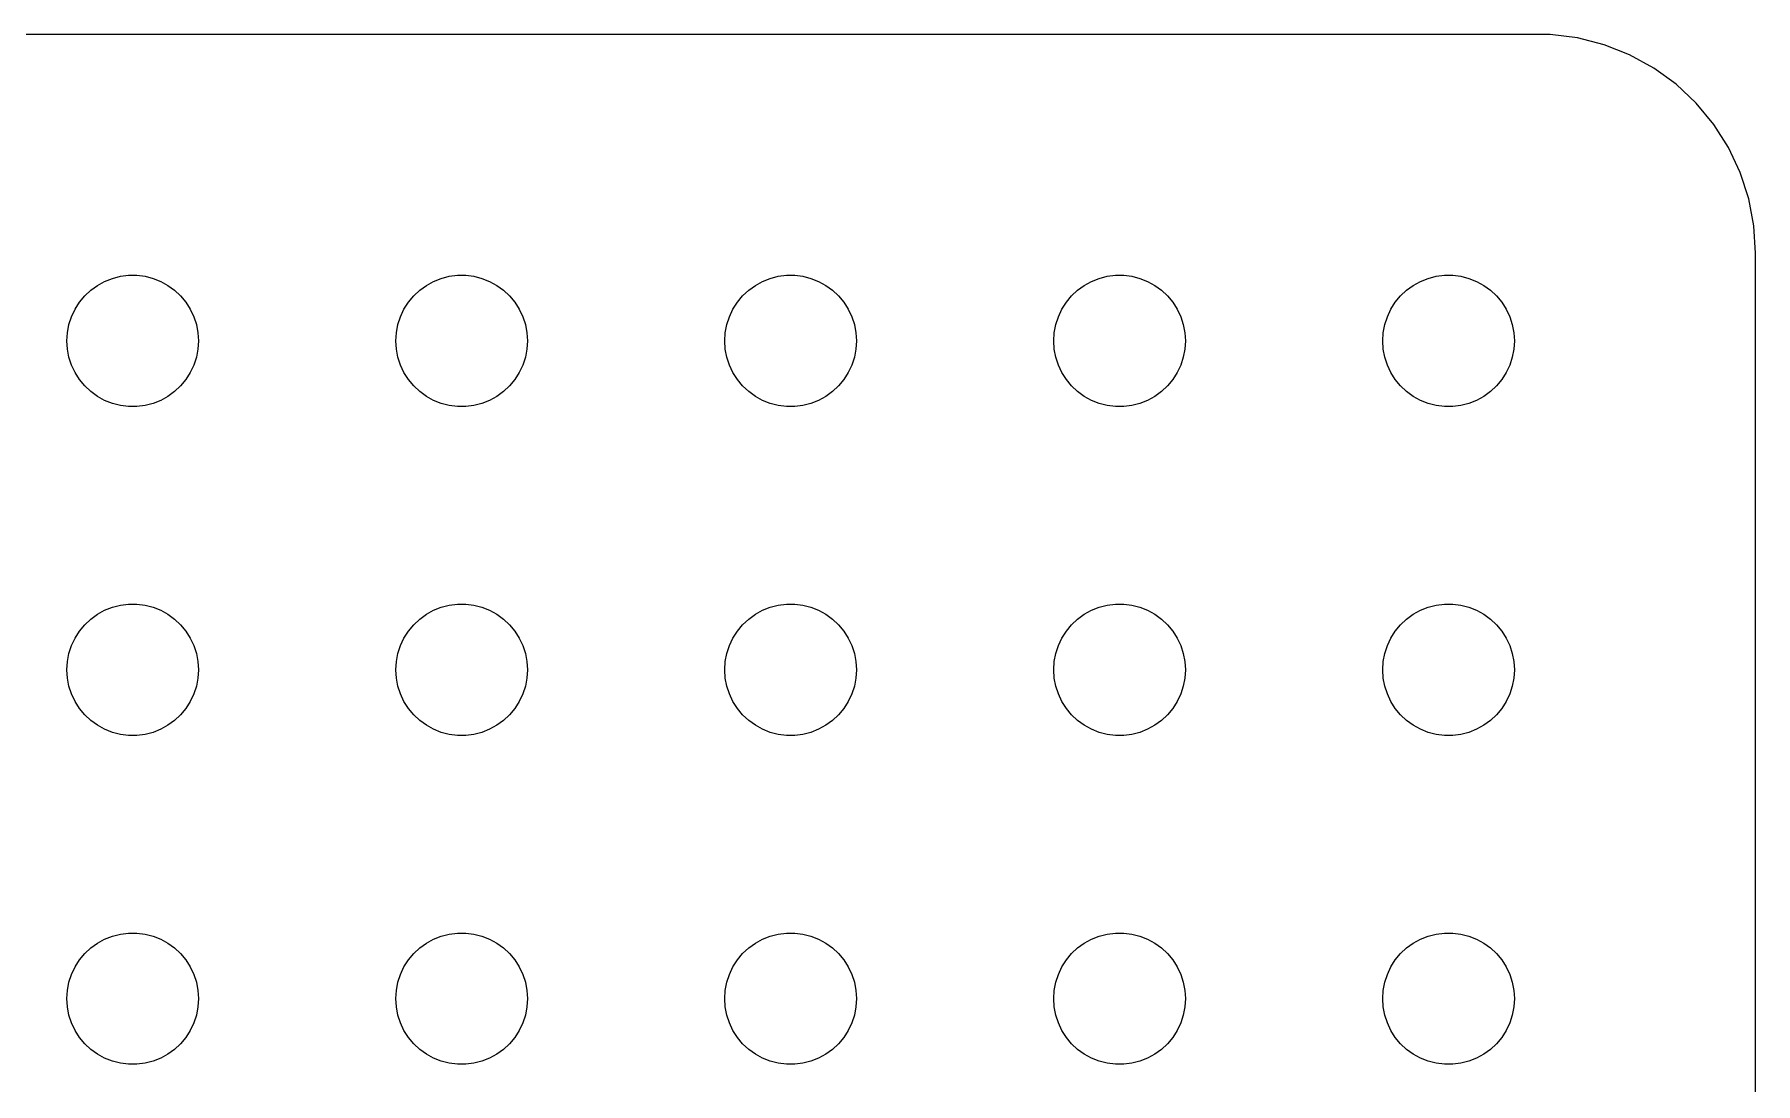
# Model space of a CAD drawing. Header units: metres. Extents: x -37 to 37, y 248 to 508.
# Drawn here: x -2.24 to 37, y 484.06 to 507.99 of the extents above; entities that cross this region are included whole.
import ezdxf

# ---------------------------------------------------------------- set-up
doc = ezdxf.new("R2010")
doc.units = ezdxf.units.M

msp = doc.modelspace()

# ---------------------------------------------------------------- linework, layer by layer
for p, q in [((32.3139, 507.99), (-32.3139, 507.99)), ((32.9369, 507.911), (32.3139, 507.99)), ((33.5451, 507.755), (32.9369, 507.911)), ((34.1289, 507.524), (33.5451, 507.755)), ((34.6791, 507.222), (34.1289, 507.524)), ((35.1871, 506.853), (34.6791, 507.222)), ((35.6448, 506.423), (35.1871, 506.853)), ((36.0451, 505.939), (35.6448, 506.423)), ((36.3815, 505.409), (36.0451, 505.939)), ((36.6489, 504.841), (36.3815, 505.409)), ((36.8429, 504.243), (36.6489, 504.841)), ((36.9606, 503.627), (36.8429, 504.243)), ((37, 503), (36.9606, 503.627)), ((37, 469), (37, 503)), ((-0.803726, 502.266), (-0.638657, 502.357)), ((-0.638657, 502.357), (-0.463516, 502.427)), ((-0.463516, 502.427), (-0.281067, 502.473)), ((-0.281067, 502.473), (-0.094177, 502.497)), ((-0.094177, 502.497), (0.094177, 502.497)), ((0.094177, 502.497), (0.281067, 502.473)), ((0.281067, 502.473), (0.463516, 502.427)), ((0.463516, 502.427), (0.638657, 502.357)), ((0.638657, 502.357), (0.803726, 502.266)), ((6.69626, 502.266), (6.86133, 502.357)), ((6.86133, 502.357), (7.03647, 502.427)), ((7.03647, 502.427), (7.21892, 502.473)), ((7.21892, 502.473), (7.40581, 502.497)), ((7.40581, 502.497), (7.59418, 502.497)), ((7.59418, 502.497), (7.78107, 502.473)), ((7.78107, 502.473), (7.96352, 502.427)), ((7.96352, 502.427), (8.13866, 502.357)), ((8.13866, 502.357), (8.30373, 502.266)), ((14.1963, 502.266), (14.3613, 502.357)), ((14.3613, 502.357), (14.5365, 502.427)), ((14.5365, 502.427), (14.7189, 502.473)), ((14.7189, 502.473), (14.9058, 502.497)), ((14.9058, 502.497), (15.0942, 502.497)), ((15.0942, 502.497), (15.2811, 502.473)), ((15.2811, 502.473), (15.4635, 502.427)), ((15.4635, 502.427), (15.6387, 502.357)), ((15.6387, 502.357), (15.8037, 502.266)), ((21.6963, 502.266), (21.8613, 502.357)), ((21.8613, 502.357), (22.0365, 502.427)), ((22.0365, 502.427), (22.2189, 502.473)), ((22.2189, 502.473), (22.4058, 502.497)), ((22.4058, 502.497), (22.5942, 502.497)), ((22.5942, 502.497), (22.7811, 502.473)), ((22.7811, 502.473), (22.9635, 502.427)), ((22.9635, 502.427), (23.1387, 502.357)), ((23.1387, 502.357), (23.3037, 502.266)), ((29.1963, 502.266), (29.3613, 502.357)), ((29.3613, 502.357), (29.5365, 502.427)), ((29.5365, 502.427), (29.7189, 502.473)), ((29.7189, 502.473), (29.9058, 502.497)), ((29.9058, 502.497), (30.0942, 502.497)), ((30.0942, 502.497), (30.2811, 502.473)), ((30.2811, 502.473), (30.4635, 502.427)), ((30.4635, 502.427), (30.6387, 502.357)), ((30.6387, 502.357), (30.8037, 502.266)), ((-1.31445, 501.723), (-1.21352, 501.882)), ((-1.21352, 501.882), (-1.09344, 502.027)), ((-1.09344, 502.027), (-0.956131, 502.156)), ((-0.956131, 502.156), (-0.803726, 502.266)), ((0.803726, 502.266), (0.956131, 502.156)), ((0.956131, 502.156), (1.09344, 502.027)), ((1.09344, 502.027), (1.21352, 501.882)), ((1.21352, 501.882), (1.31445, 501.723)), ((6.18553, 501.723), (6.28647, 501.882)), ((6.28647, 501.882), (6.40654, 502.027)), ((6.40654, 502.027), (6.54385, 502.156)), ((6.54385, 502.156), (6.69626, 502.266)), ((8.30373, 502.266), (8.45613, 502.156)), ((8.45613, 502.156), (8.59344, 502.027)), ((8.59344, 502.027), (8.71352, 501.882)), ((8.71352, 501.882), (8.81445, 501.723)), ((13.6855, 501.723), (13.7865, 501.882)), ((13.7865, 501.882), (13.9065, 502.027)), ((13.9065, 502.027), (14.0439, 502.156)), ((14.0439, 502.156), (14.1963, 502.266)), ((15.8037, 502.266), (15.9561, 502.156)), ((15.9561, 502.156), (16.0934, 502.027)), ((16.0934, 502.027), (16.2135, 501.882)), ((16.2135, 501.882), (16.3145, 501.723)), ((21.1855, 501.723), (21.2865, 501.882)), ((21.2865, 501.882), (21.4065, 502.027)), ((21.4065, 502.027), (21.5439, 502.156)), ((21.5439, 502.156), (21.6963, 502.266)), ((23.3037, 502.266), (23.4561, 502.156)), ((23.4561, 502.156), (23.5934, 502.027)), ((23.5934, 502.027), (23.7135, 501.882)), ((23.7135, 501.882), (23.8145, 501.723)), ((28.6855, 501.723), (28.7865, 501.882)), ((28.7865, 501.882), (28.9065, 502.027)), ((28.9065, 502.027), (29.0439, 502.156)), ((29.0439, 502.156), (29.1963, 502.266)), ((30.8037, 502.266), (30.9561, 502.156)), ((30.9561, 502.156), (31.0934, 502.027)), ((31.0934, 502.027), (31.2135, 501.882)), ((31.2135, 501.882), (31.3145, 501.723)), ((-1.45287, 501.373), (-1.39465, 501.552)), ((-1.39465, 501.552), (-1.31445, 501.723)), ((1.31445, 501.723), (1.39465, 501.552)), ((1.39465, 501.552), (1.45287, 501.373)), ((6.04712, 501.373), (6.10533, 501.552)), ((6.10533, 501.552), (6.18553, 501.723)), ((8.81445, 501.723), (8.89465, 501.552)), ((8.89465, 501.552), (8.95287, 501.373)), ((13.5471, 501.373), (13.6053, 501.552)), ((13.6053, 501.552), (13.6855, 501.723)), ((16.3145, 501.723), (16.3947, 501.552)), ((16.3947, 501.552), (16.4529, 501.373)), ((21.0471, 501.373), (21.1053, 501.552)), ((21.1053, 501.552), (21.1855, 501.723)), ((23.8145, 501.723), (23.8947, 501.552)), ((23.8947, 501.552), (23.9529, 501.373)), ((28.5471, 501.373), (28.6053, 501.552)), ((28.6053, 501.552), (28.6855, 501.723)), ((31.3145, 501.723), (31.3947, 501.552)), ((31.3947, 501.552), (31.4529, 501.373)), ((-1.5, 501), (-1.48816, 501.188)), ((-1.48816, 501.188), (-1.45287, 501.373)), ((1.45287, 501.373), (1.48816, 501.188)), ((1.48816, 501.188), (1.5, 501)), ((6, 501), (6.01183, 501.188)), ((6.01183, 501.188), (6.04712, 501.373)), ((8.95287, 501.373), (8.98816, 501.188)), ((8.98816, 501.188), (9, 501)), ((13.5, 501), (13.5118, 501.188)), ((13.5118, 501.188), (13.5471, 501.373)), ((16.4529, 501.373), (16.4882, 501.188)), ((16.4882, 501.188), (16.5, 501)), ((21, 501), (21.0118, 501.188)), ((21.0118, 501.188), (21.0471, 501.373)), ((23.9529, 501.373), (23.9882, 501.188)), ((23.9882, 501.188), (24, 501)), ((28.5, 501), (28.5118, 501.188)), ((28.5118, 501.188), (28.5471, 501.373)), ((31.4529, 501.373), (31.4882, 501.188)), ((31.4882, 501.188), (31.5, 501)), ((-1.48816, 500.812), (-1.5, 501)), ((-1.45287, 500.627), (-1.48816, 500.812)), ((1.48816, 500.812), (1.45287, 500.627)), ((1.5, 501), (1.48816, 500.812)), ((6.01183, 500.812), (6, 501)), ((6.04712, 500.627), (6.01183, 500.812)), ((8.98816, 500.812), (8.95287, 500.627)), ((9, 501), (8.98816, 500.812)), ((13.5118, 500.812), (13.5, 501)), ((13.5471, 500.627), (13.5118, 500.812)), ((16.4882, 500.812), (16.4529, 500.627)), ((16.5, 501), (16.4882, 500.812)), ((21.0118, 500.812), (21, 501)), ((21.0471, 500.627), (21.0118, 500.812)), ((23.9882, 500.812), (23.9529, 500.627)), ((24, 501), (23.9882, 500.812)), ((28.5118, 500.812), (28.5, 501)), ((28.5471, 500.627), (28.5118, 500.812)), ((31.4882, 500.812), (31.4529, 500.627)), ((31.5, 501), (31.4882, 500.812)), ((-1.39465, 500.448), (-1.45287, 500.627)), ((-1.31445, 500.277), (-1.39465, 500.448)), ((1.39465, 500.448), (1.31445, 500.277)), ((1.45287, 500.627), (1.39465, 500.448)), ((6.10533, 500.448), (6.04712, 500.627)), ((6.18553, 500.277), (6.10533, 500.448)), ((8.89465, 500.448), (8.81445, 500.277)), ((8.95287, 500.627), (8.89465, 500.448)), ((13.6053, 500.448), (13.5471, 500.627)), ((13.6855, 500.277), (13.6053, 500.448)), ((16.3947, 500.448), (16.3145, 500.277)), ((16.4529, 500.627), (16.3947, 500.448)), ((21.1053, 500.448), (21.0471, 500.627)), ((21.1855, 500.277), (21.1053, 500.448)), ((23.8947, 500.448), (23.8145, 500.277)), ((23.9529, 500.627), (23.8947, 500.448)), ((28.6053, 500.448), (28.5471, 500.627)), ((28.6855, 500.277), (28.6053, 500.448)), ((31.3947, 500.448), (31.3145, 500.277)), ((31.4529, 500.627), (31.3947, 500.448)), ((-1.21352, 500.118), (-1.31445, 500.277)), ((-1.09344, 499.973), (-1.21352, 500.118)), ((-0.956131, 499.844), (-1.09344, 499.973)), ((1.09344, 499.973), (0.956131, 499.844)), ((1.21352, 500.118), (1.09344, 499.973)), ((1.31445, 500.277), (1.21352, 500.118)), ((6.28647, 500.118), (6.18553, 500.277)), ((6.40654, 499.973), (6.28647, 500.118)), ((6.54385, 499.844), (6.40654, 499.973)), ((8.59344, 499.973), (8.45613, 499.844)), ((8.71352, 500.118), (8.59344, 499.973)), ((8.81445, 500.277), (8.71352, 500.118)), ((13.7865, 500.118), (13.6855, 500.277)), ((13.9065, 499.973), (13.7865, 500.118)), ((14.0439, 499.844), (13.9065, 499.973)), ((16.0934, 499.973), (15.9561, 499.844)), ((16.2135, 500.118), (16.0934, 499.973)), ((16.3145, 500.277), (16.2135, 500.118)), ((21.2865, 500.118), (21.1855, 500.277)), ((21.4065, 499.973), (21.2865, 500.118)), ((21.5439, 499.844), (21.4065, 499.973)), ((23.5934, 499.973), (23.4561, 499.844)), ((23.7135, 500.118), (23.5934, 499.973)), ((23.8145, 500.277), (23.7135, 500.118)), ((28.7865, 500.118), (28.6855, 500.277)), ((28.9065, 499.973), (28.7865, 500.118)), ((29.0439, 499.844), (28.9065, 499.973)), ((31.0934, 499.973), (30.9561, 499.844)), ((31.2135, 500.118), (31.0934, 499.973)), ((31.3145, 500.277), (31.2135, 500.118)), ((-0.803726, 499.734), (-0.956131, 499.844)), ((-0.638657, 499.643), (-0.803726, 499.734)), ((-0.463516, 499.573), (-0.638657, 499.643)), ((-0.281067, 499.527), (-0.463516, 499.573)), ((-0.094177, 499.503), (-0.281067, 499.527)), ((0.281067, 499.527), (0.094177, 499.503)), ((0.463516, 499.573), (0.281067, 499.527)), ((0.638657, 499.643), (0.463516, 499.573)), ((0.803726, 499.734), (0.638657, 499.643)), ((0.956131, 499.844), (0.803726, 499.734)), ((6.69626, 499.734), (6.54385, 499.844)), ((6.86133, 499.643), (6.69626, 499.734)), ((7.03647, 499.573), (6.86133, 499.643)), ((7.21892, 499.527), (7.03647, 499.573)), ((7.40581, 499.503), (7.21892, 499.527)), ((7.78107, 499.527), (7.59418, 499.503)), ((7.96352, 499.573), (7.78107, 499.527)), ((8.13866, 499.643), (7.96352, 499.573)), ((8.30373, 499.734), (8.13866, 499.643)), ((8.45613, 499.844), (8.30373, 499.734)), ((14.1963, 499.734), (14.0439, 499.844)), ((14.3613, 499.643), (14.1963, 499.734)), ((14.5365, 499.573), (14.3613, 499.643)), ((14.7189, 499.527), (14.5365, 499.573)), ((14.9058, 499.503), (14.7189, 499.527)), ((15.2811, 499.527), (15.0942, 499.503)), ((15.4635, 499.573), (15.2811, 499.527)), ((15.6387, 499.643), (15.4635, 499.573)), ((15.8037, 499.734), (15.6387, 499.643)), ((15.9561, 499.844), (15.8037, 499.734)), ((21.6963, 499.734), (21.5439, 499.844)), ((21.8613, 499.643), (21.6963, 499.734)), ((22.0365, 499.573), (21.8613, 499.643)), ((22.2189, 499.527), (22.0365, 499.573)), ((22.4058, 499.503), (22.2189, 499.527)), ((22.7811, 499.527), (22.5942, 499.503)), ((22.9635, 499.573), (22.7811, 499.527)), ((23.1387, 499.643), (22.9635, 499.573)), ((23.3037, 499.734), (23.1387, 499.643)), ((23.4561, 499.844), (23.3037, 499.734)), ((29.1963, 499.734), (29.0439, 499.844)), ((29.3613, 499.643), (29.1963, 499.734)), ((29.5365, 499.573), (29.3613, 499.643)), ((29.7189, 499.527), (29.5365, 499.573)), ((29.9058, 499.503), (29.7189, 499.527)), ((30.2811, 499.527), (30.0942, 499.503)), ((30.4635, 499.573), (30.2811, 499.527)), ((30.6387, 499.643), (30.4635, 499.573)), ((30.8037, 499.734), (30.6387, 499.643)), ((30.9561, 499.844), (30.8037, 499.734)), ((0.094177, 499.503), (-0.094177, 499.503)), ((7.59418, 499.503), (7.40581, 499.503)), ((15.0942, 499.503), (14.9058, 499.503)), ((22.5942, 499.503), (22.4058, 499.503)), ((30.0942, 499.503), (29.9058, 499.503)), ((-0.803726, 494.766), (-0.638657, 494.857)), ((-0.638657, 494.857), (-0.463516, 494.927)), ((-0.463516, 494.927), (-0.281067, 494.973)), ((-0.281067, 494.973), (-0.094177, 494.997)), ((-0.094177, 494.997), (0.094177, 494.997)), ((0.094177, 494.997), (0.281067, 494.973)), ((0.281067, 494.973), (0.463516, 494.927)), ((0.463516, 494.927), (0.638657, 494.857)), ((0.638657, 494.857), (0.803726, 494.766)), ((6.69626, 494.766), (6.86133, 494.857)), ((6.86133, 494.857), (7.03647, 494.927)), ((7.03647, 494.927), (7.21892, 494.973)), ((7.21892, 494.973), (7.40581, 494.997)), ((7.40581, 494.997), (7.59418, 494.997)), ((7.59418, 494.997), (7.78107, 494.973)), ((7.78107, 494.973), (7.96352, 494.927)), ((7.96352, 494.927), (8.13866, 494.857)), ((8.13866, 494.857), (8.30373, 494.766)), ((14.1963, 494.766), (14.3613, 494.857)), ((14.3613, 494.857), (14.5365, 494.927)), ((14.5365, 494.927), (14.7189, 494.973)), ((14.7189, 494.973), (14.9058, 494.997)), ((14.9058, 494.997), (15.0942, 494.997)), ((15.0942, 494.997), (15.2811, 494.973)), ((15.2811, 494.973), (15.4635, 494.927)), ((15.4635, 494.927), (15.6387, 494.857)), ((15.6387, 494.857), (15.8037, 494.766)), ((21.6963, 494.766), (21.8613, 494.857)), ((21.8613, 494.857), (22.0365, 494.927)), ((22.0365, 494.927), (22.2189, 494.973)), ((22.2189, 494.973), (22.4058, 494.997)), ((22.4058, 494.997), (22.5942, 494.997)), ((22.5942, 494.997), (22.7811, 494.973)), ((22.7811, 494.973), (22.9635, 494.927)), ((22.9635, 494.927), (23.1387, 494.857)), ((23.1387, 494.857), (23.3037, 494.766)), ((29.1963, 494.766), (29.3613, 494.857)), ((29.3613, 494.857), (29.5365, 494.927)), ((29.5365, 494.927), (29.7189, 494.973)), ((29.7189, 494.973), (29.9058, 494.997)), ((29.9058, 494.997), (30.0942, 494.997)), ((30.0942, 494.997), (30.2811, 494.973)), ((30.2811, 494.973), (30.4635, 494.927)), ((30.4635, 494.927), (30.6387, 494.857)), ((30.6387, 494.857), (30.8037, 494.766)), ((-1.21352, 494.382), (-1.09344, 494.527)), ((-1.09344, 494.527), (-0.956131, 494.656)), ((-0.956131, 494.656), (-0.803726, 494.766)), ((0.803726, 494.766), (0.956131, 494.656)), ((0.956131, 494.656), (1.09344, 494.527)), ((1.09344, 494.527), (1.21352, 494.382)), ((6.28647, 494.382), (6.40654, 494.527)), ((6.40654, 494.527), (6.54385, 494.656)), ((6.54385, 494.656), (6.69626, 494.766)), ((8.30373, 494.766), (8.45613, 494.656)), ((8.45613, 494.656), (8.59344, 494.527)), ((8.59344, 494.527), (8.71352, 494.382)), ((13.7865, 494.382), (13.9065, 494.527)), ((13.9065, 494.527), (14.0439, 494.656)), ((14.0439, 494.656), (14.1963, 494.766)), ((15.8037, 494.766), (15.9561, 494.656)), ((15.9561, 494.656), (16.0934, 494.527)), ((16.0934, 494.527), (16.2135, 494.382)), ((21.2865, 494.382), (21.4065, 494.527)), ((21.4065, 494.527), (21.5439, 494.656)), ((21.5439, 494.656), (21.6963, 494.766)), ((23.3037, 494.766), (23.4561, 494.656)), ((23.4561, 494.656), (23.5934, 494.527)), ((23.5934, 494.527), (23.7135, 494.382)), ((28.7865, 494.382), (28.9065, 494.527)), ((28.9065, 494.527), (29.0439, 494.656)), ((29.0439, 494.656), (29.1963, 494.766)), ((30.8037, 494.766), (30.9561, 494.656)), ((30.9561, 494.656), (31.0934, 494.527)), ((31.0934, 494.527), (31.2135, 494.382)), ((-1.45287, 493.873), (-1.39465, 494.052)), ((-1.39465, 494.052), (-1.31445, 494.223)), ((-1.31445, 494.223), (-1.21352, 494.382)), ((1.21352, 494.382), (1.31445, 494.223)), ((1.31445, 494.223), (1.39465, 494.052)), ((1.39465, 494.052), (1.45287, 493.873)), ((6.04712, 493.873), (6.10533, 494.052)), ((6.10533, 494.052), (6.18553, 494.223)), ((6.18553, 494.223), (6.28647, 494.382)), ((8.71352, 494.382), (8.81445, 494.223)), ((8.81445, 494.223), (8.89465, 494.052)), ((8.89465, 494.052), (8.95287, 493.873)), ((13.5471, 493.873), (13.6053, 494.052)), ((13.6053, 494.052), (13.6855, 494.223)), ((13.6855, 494.223), (13.7865, 494.382)), ((16.2135, 494.382), (16.3145, 494.223)), ((16.3145, 494.223), (16.3947, 494.052)), ((16.3947, 494.052), (16.4529, 493.873)), ((21.0471, 493.873), (21.1053, 494.052)), ((21.1053, 494.052), (21.1855, 494.223)), ((21.1855, 494.223), (21.2865, 494.382)), ((23.7135, 494.382), (23.8145, 494.223)), ((23.8145, 494.223), (23.8947, 494.052)), ((23.8947, 494.052), (23.9529, 493.873)), ((28.5471, 493.873), (28.6053, 494.052)), ((28.6053, 494.052), (28.6855, 494.223)), ((28.6855, 494.223), (28.7865, 494.382)), ((31.2135, 494.382), (31.3145, 494.223)), ((31.3145, 494.223), (31.3947, 494.052)), ((31.3947, 494.052), (31.4529, 493.873)), ((-1.5, 493.5), (-1.48816, 493.688)), ((-1.48816, 493.688), (-1.45287, 493.873)), ((1.45287, 493.873), (1.48816, 493.688)), ((1.48816, 493.688), (1.5, 493.5)), ((6, 493.5), (6.01183, 493.688)), ((6.01183, 493.688), (6.04712, 493.873)), ((8.95287, 493.873), (8.98816, 493.688)), ((8.98816, 493.688), (9, 493.5)), ((13.5, 493.5), (13.5118, 493.688)), ((13.5118, 493.688), (13.5471, 493.873)), ((16.4529, 493.873), (16.4882, 493.688)), ((16.4882, 493.688), (16.5, 493.5)), ((21, 493.5), (21.0118, 493.688)), ((21.0118, 493.688), (21.0471, 493.873)), ((23.9529, 493.873), (23.9882, 493.688)), ((23.9882, 493.688), (24, 493.5)), ((28.5, 493.5), (28.5118, 493.688)), ((28.5118, 493.688), (28.5471, 493.873)), ((31.4529, 493.873), (31.4882, 493.688)), ((31.4882, 493.688), (31.5, 493.5)), ((-1.48816, 493.312), (-1.5, 493.5)), ((-1.45287, 493.127), (-1.48816, 493.312)), ((1.48816, 493.312), (1.45287, 493.127)), ((1.5, 493.5), (1.48816, 493.312)), ((6.01183, 493.312), (6, 493.5)), ((6.04712, 493.127), (6.01183, 493.312)), ((8.98816, 493.312), (8.95287, 493.127)), ((9, 493.5), (8.98816, 493.312)), ((13.5118, 493.312), (13.5, 493.5)), ((13.5471, 493.127), (13.5118, 493.312)), ((16.4882, 493.312), (16.4529, 493.127)), ((16.5, 493.5), (16.4882, 493.312)), ((21.0118, 493.312), (21, 493.5)), ((21.0471, 493.127), (21.0118, 493.312)), ((23.9882, 493.312), (23.9529, 493.127)), ((24, 493.5), (23.9882, 493.312)), ((28.5118, 493.312), (28.5, 493.5)), ((28.5471, 493.127), (28.5118, 493.312)), ((31.4882, 493.312), (31.4529, 493.127)), ((31.5, 493.5), (31.4882, 493.312)), ((-1.39465, 492.948), (-1.45287, 493.127)), ((-1.31445, 492.777), (-1.39465, 492.948)), ((1.39465, 492.948), (1.31445, 492.777)), ((1.45287, 493.127), (1.39465, 492.948)), ((6.10533, 492.948), (6.04712, 493.127)), ((6.18553, 492.777), (6.10533, 492.948)), ((8.89465, 492.948), (8.81445, 492.777)), ((8.95287, 493.127), (8.89465, 492.948)), ((13.6053, 492.948), (13.5471, 493.127)), ((13.6855, 492.777), (13.6053, 492.948)), ((16.3947, 492.948), (16.3145, 492.777)), ((16.4529, 493.127), (16.3947, 492.948)), ((21.1053, 492.948), (21.0471, 493.127)), ((21.1855, 492.777), (21.1053, 492.948)), ((23.8947, 492.948), (23.8145, 492.777)), ((23.9529, 493.127), (23.8947, 492.948)), ((28.6053, 492.948), (28.5471, 493.127)), ((28.6855, 492.777), (28.6053, 492.948)), ((31.3947, 492.948), (31.3145, 492.777)), ((31.4529, 493.127), (31.3947, 492.948)), ((-1.21352, 492.618), (-1.31445, 492.777)), ((-1.09344, 492.473), (-1.21352, 492.618)), ((-0.956131, 492.344), (-1.09344, 492.473)), ((1.09344, 492.473), (0.956131, 492.344)), ((1.21352, 492.618), (1.09344, 492.473)), ((1.31445, 492.777), (1.21352, 492.618)), ((6.28647, 492.618), (6.18553, 492.777)), ((6.40654, 492.473), (6.28647, 492.618)), ((6.54385, 492.344), (6.40654, 492.473)), ((8.59344, 492.473), (8.45613, 492.344)), ((8.71352, 492.618), (8.59344, 492.473)), ((8.81445, 492.777), (8.71352, 492.618)), ((13.7865, 492.618), (13.6855, 492.777)), ((13.9065, 492.473), (13.7865, 492.618)), ((14.0439, 492.344), (13.9065, 492.473)), ((16.0934, 492.473), (15.9561, 492.344)), ((16.2135, 492.618), (16.0934, 492.473)), ((16.3145, 492.777), (16.2135, 492.618)), ((21.2865, 492.618), (21.1855, 492.777)), ((21.4065, 492.473), (21.2865, 492.618)), ((21.5439, 492.344), (21.4065, 492.473)), ((23.5934, 492.473), (23.4561, 492.344)), ((23.7135, 492.618), (23.5934, 492.473)), ((23.8145, 492.777), (23.7135, 492.618)), ((28.7865, 492.618), (28.6855, 492.777)), ((28.9065, 492.473), (28.7865, 492.618)), ((29.0439, 492.344), (28.9065, 492.473)), ((31.0934, 492.473), (30.9561, 492.344)), ((31.2135, 492.618), (31.0934, 492.473)), ((31.3145, 492.777), (31.2135, 492.618)), ((-0.803726, 492.234), (-0.956131, 492.344)), ((-0.638657, 492.143), (-0.803726, 492.234)), ((-0.463516, 492.073), (-0.638657, 492.143)), ((-0.281067, 492.027), (-0.463516, 492.073)), ((0.463516, 492.073), (0.281067, 492.027)), ((0.638657, 492.143), (0.463516, 492.073)), ((0.803726, 492.234), (0.638657, 492.143)), ((0.956131, 492.344), (0.803726, 492.234)), ((6.69626, 492.234), (6.54385, 492.344)), ((6.86133, 492.143), (6.69626, 492.234)), ((7.03647, 492.073), (6.86133, 492.143)), ((7.21892, 492.027), (7.03647, 492.073)), ((7.96352, 492.073), (7.78107, 492.027)), ((8.13866, 492.143), (7.96352, 492.073)), ((8.30373, 492.234), (8.13866, 492.143)), ((8.45613, 492.344), (8.30373, 492.234)), ((14.1963, 492.234), (14.0439, 492.344)), ((14.3613, 492.143), (14.1963, 492.234)), ((14.5365, 492.073), (14.3613, 492.143)), ((14.7189, 492.027), (14.5365, 492.073)), ((15.4635, 492.073), (15.2811, 492.027)), ((15.6387, 492.143), (15.4635, 492.073)), ((15.8037, 492.234), (15.6387, 492.143)), ((15.9561, 492.344), (15.8037, 492.234)), ((21.6963, 492.234), (21.5439, 492.344)), ((21.8613, 492.143), (21.6963, 492.234)), ((22.0365, 492.073), (21.8613, 492.143)), ((22.2189, 492.027), (22.0365, 492.073)), ((22.9635, 492.073), (22.7811, 492.027)), ((23.1387, 492.143), (22.9635, 492.073)), ((23.3037, 492.234), (23.1387, 492.143)), ((23.4561, 492.344), (23.3037, 492.234)), ((29.1963, 492.234), (29.0439, 492.344)), ((29.3613, 492.143), (29.1963, 492.234)), ((29.5365, 492.073), (29.3613, 492.143)), ((29.7189, 492.027), (29.5365, 492.073)), ((30.4635, 492.073), (30.2811, 492.027)), ((30.6387, 492.143), (30.4635, 492.073)), ((30.8037, 492.234), (30.6387, 492.143)), ((30.9561, 492.344), (30.8037, 492.234)), ((-0.094177, 492.003), (-0.281067, 492.027)), ((0.094177, 492.003), (-0.094177, 492.003)), ((0.281067, 492.027), (0.094177, 492.003)), ((7.40581, 492.003), (7.21892, 492.027)), ((7.59418, 492.003), (7.40581, 492.003)), ((7.78107, 492.027), (7.59418, 492.003)), ((14.9058, 492.003), (14.7189, 492.027)), ((15.0942, 492.003), (14.9058, 492.003)), ((15.2811, 492.027), (15.0942, 492.003)), ((22.4058, 492.003), (22.2189, 492.027)), ((22.5942, 492.003), (22.4058, 492.003)), ((22.7811, 492.027), (22.5942, 492.003)), ((29.9058, 492.003), (29.7189, 492.027)), ((30.0942, 492.003), (29.9058, 492.003)), ((30.2811, 492.027), (30.0942, 492.003)), ((-0.638657, 487.357), (-0.463516, 487.427)), ((-0.463516, 487.427), (-0.281067, 487.473)), ((-0.281067, 487.473), (-0.094177, 487.497)), ((-0.094177, 487.497), (0.094177, 487.497)), ((0.094177, 487.497), (0.281067, 487.473)), ((0.281067, 487.473), (0.463516, 487.427)), ((0.463516, 487.427), (0.638657, 487.357)), ((6.86133, 487.357), (7.03647, 487.427)), ((7.03647, 487.427), (7.21892, 487.473)), ((7.21892, 487.473), (7.40581, 487.497)), ((7.40581, 487.497), (7.59418, 487.497)), ((7.59418, 487.497), (7.78107, 487.473)), ((7.78107, 487.473), (7.96352, 487.427)), ((7.96352, 487.427), (8.13866, 487.357)), ((14.3613, 487.357), (14.5365, 487.427)), ((14.5365, 487.427), (14.7189, 487.473)), ((14.7189, 487.473), (14.9058, 487.497)), ((14.9058, 487.497), (15.0942, 487.497)), ((15.0942, 487.497), (15.2811, 487.473)), ((15.2811, 487.473), (15.4635, 487.427)), ((15.4635, 487.427), (15.6387, 487.357)), ((21.8613, 487.357), (22.0365, 487.427)), ((22.0365, 487.427), (22.2189, 487.473)), ((22.2189, 487.473), (22.4058, 487.497)), ((22.4058, 487.497), (22.5942, 487.497)), ((22.5942, 487.497), (22.7811, 487.473)), ((22.7811, 487.473), (22.9635, 487.427)), ((22.9635, 487.427), (23.1387, 487.357)), ((29.3613, 487.357), (29.5365, 487.427)), ((29.5365, 487.427), (29.7189, 487.473)), ((29.7189, 487.473), (29.9058, 487.497)), ((29.9058, 487.497), (30.0942, 487.497)), ((30.0942, 487.497), (30.2811, 487.473)), ((30.2811, 487.473), (30.4635, 487.427)), ((30.4635, 487.427), (30.6387, 487.357)), ((-1.21352, 486.882), (-1.09344, 487.027)), ((-1.09344, 487.027), (-0.956131, 487.156)), ((-0.956131, 487.156), (-0.803726, 487.266)), ((-0.803726, 487.266), (-0.638657, 487.357)), ((0.638657, 487.357), (0.803726, 487.266)), ((0.803726, 487.266), (0.956131, 487.156)), ((0.956131, 487.156), (1.09344, 487.027)), ((1.09344, 487.027), (1.21352, 486.882)), ((6.28647, 486.882), (6.40654, 487.027)), ((6.40654, 487.027), (6.54385, 487.156)), ((6.54385, 487.156), (6.69626, 487.266)), ((6.69626, 487.266), (6.86133, 487.357)), ((8.13866, 487.357), (8.30373, 487.266)), ((8.30373, 487.266), (8.45613, 487.156)), ((8.45613, 487.156), (8.59344, 487.027)), ((8.59344, 487.027), (8.71352, 486.882)), ((13.7865, 486.882), (13.9065, 487.027)), ((13.9065, 487.027), (14.0439, 487.156)), ((14.0439, 487.156), (14.1963, 487.266)), ((14.1963, 487.266), (14.3613, 487.357)), ((15.6387, 487.357), (15.8037, 487.266)), ((15.8037, 487.266), (15.9561, 487.156)), ((15.9561, 487.156), (16.0934, 487.027)), ((16.0934, 487.027), (16.2135, 486.882)), ((21.2865, 486.882), (21.4065, 487.027)), ((21.4065, 487.027), (21.5439, 487.156)), ((21.5439, 487.156), (21.6963, 487.266)), ((21.6963, 487.266), (21.8613, 487.357)), ((23.1387, 487.357), (23.3037, 487.266)), ((23.3037, 487.266), (23.4561, 487.156)), ((23.4561, 487.156), (23.5934, 487.027)), ((23.5934, 487.027), (23.7135, 486.882)), ((28.7865, 486.882), (28.9065, 487.027)), ((28.9065, 487.027), (29.0439, 487.156)), ((29.0439, 487.156), (29.1963, 487.266)), ((29.1963, 487.266), (29.3613, 487.357)), ((30.6387, 487.357), (30.8037, 487.266)), ((30.8037, 487.266), (30.9561, 487.156)), ((30.9561, 487.156), (31.0934, 487.027)), ((31.0934, 487.027), (31.2135, 486.882)), ((-1.39465, 486.552), (-1.31445, 486.723)), ((-1.31445, 486.723), (-1.21352, 486.882)), ((1.21352, 486.882), (1.31445, 486.723)), ((1.31445, 486.723), (1.39465, 486.552)), ((6.10533, 486.552), (6.18553, 486.723)), ((6.18553, 486.723), (6.28647, 486.882)), ((8.71352, 486.882), (8.81445, 486.723)), ((8.81445, 486.723), (8.89465, 486.552)), ((13.6053, 486.552), (13.6855, 486.723)), ((13.6855, 486.723), (13.7865, 486.882)), ((16.2135, 486.882), (16.3145, 486.723)), ((16.3145, 486.723), (16.3947, 486.552)), ((21.1053, 486.552), (21.1855, 486.723)), ((21.1855, 486.723), (21.2865, 486.882)), ((23.7135, 486.882), (23.8145, 486.723)), ((23.8145, 486.723), (23.8947, 486.552)), ((28.6053, 486.552), (28.6855, 486.723)), ((28.6855, 486.723), (28.7865, 486.882)), ((31.2135, 486.882), (31.3145, 486.723)), ((31.3145, 486.723), (31.3947, 486.552)), ((-1.5, 486), (-1.48816, 486.188)), ((-1.48816, 486.188), (-1.45287, 486.373)), ((-1.45287, 486.373), (-1.39465, 486.552)), ((1.39465, 486.552), (1.45287, 486.373)), ((1.45287, 486.373), (1.48816, 486.188)), ((1.48816, 486.188), (1.5, 486)), ((6, 486), (6.01183, 486.188)), ((6.01183, 486.188), (6.04712, 486.373)), ((6.04712, 486.373), (6.10533, 486.552)), ((8.89465, 486.552), (8.95287, 486.373)), ((8.95287, 486.373), (8.98816, 486.188)), ((8.98816, 486.188), (9, 486)), ((13.5, 486), (13.5118, 486.188)), ((13.5118, 486.188), (13.5471, 486.373)), ((13.5471, 486.373), (13.6053, 486.552)), ((16.3947, 486.552), (16.4529, 486.373)), ((16.4529, 486.373), (16.4882, 486.188)), ((16.4882, 486.188), (16.5, 486)), ((21, 486), (21.0118, 486.188)), ((21.0118, 486.188), (21.0471, 486.373)), ((21.0471, 486.373), (21.1053, 486.552)), ((23.8947, 486.552), (23.9529, 486.373)), ((23.9529, 486.373), (23.9882, 486.188)), ((23.9882, 486.188), (24, 486)), ((28.5, 486), (28.5118, 486.188)), ((28.5118, 486.188), (28.5471, 486.373)), ((28.5471, 486.373), (28.6053, 486.552)), ((31.3947, 486.552), (31.4529, 486.373)), ((31.4529, 486.373), (31.4882, 486.188)), ((31.4882, 486.188), (31.5, 486)), ((-1.48816, 485.812), (-1.5, 486)), ((-1.45287, 485.627), (-1.48816, 485.812)), ((1.48816, 485.812), (1.45287, 485.627)), ((1.5, 486), (1.48816, 485.812)), ((6.01183, 485.812), (6, 486)), ((6.04712, 485.627), (6.01183, 485.812)), ((8.98816, 485.812), (8.95287, 485.627)), ((9, 486), (8.98816, 485.812)), ((13.5118, 485.812), (13.5, 486)), ((13.5471, 485.627), (13.5118, 485.812)), ((16.4882, 485.812), (16.4529, 485.627)), ((16.5, 486), (16.4882, 485.812)), ((21.0118, 485.812), (21, 486)), ((21.0471, 485.627), (21.0118, 485.812)), ((23.9882, 485.812), (23.9529, 485.627)), ((24, 486), (23.9882, 485.812)), ((28.5118, 485.812), (28.5, 486)), ((28.5471, 485.627), (28.5118, 485.812)), ((31.4882, 485.812), (31.4529, 485.627)), ((31.5, 486), (31.4882, 485.812)), ((-1.39465, 485.448), (-1.45287, 485.627)), ((-1.31445, 485.277), (-1.39465, 485.448)), ((1.39465, 485.448), (1.31445, 485.277)), ((1.45287, 485.627), (1.39465, 485.448)), ((6.10533, 485.448), (6.04712, 485.627)), ((6.18553, 485.277), (6.10533, 485.448)), ((8.89465, 485.448), (8.81445, 485.277)), ((8.95287, 485.627), (8.89465, 485.448)), ((13.6053, 485.448), (13.5471, 485.627)), ((13.6855, 485.277), (13.6053, 485.448)), ((16.3947, 485.448), (16.3145, 485.277)), ((16.4529, 485.627), (16.3947, 485.448)), ((21.1053, 485.448), (21.0471, 485.627)), ((21.1855, 485.277), (21.1053, 485.448)), ((23.8947, 485.448), (23.8145, 485.277)), ((23.9529, 485.627), (23.8947, 485.448)), ((28.6053, 485.448), (28.5471, 485.627)), ((28.6855, 485.277), (28.6053, 485.448)), ((31.3947, 485.448), (31.3145, 485.277)), ((31.4529, 485.627), (31.3947, 485.448)), ((-1.21352, 485.118), (-1.31445, 485.277)), ((-1.09344, 484.973), (-1.21352, 485.118)), ((1.21352, 485.118), (1.09344, 484.973)), ((1.31445, 485.277), (1.21352, 485.118)), ((6.28647, 485.118), (6.18553, 485.277)), ((6.40654, 484.973), (6.28647, 485.118)), ((8.71352, 485.118), (8.59344, 484.973)), ((8.81445, 485.277), (8.71352, 485.118)), ((13.7865, 485.118), (13.6855, 485.277)), ((13.9065, 484.973), (13.7865, 485.118)), ((16.2135, 485.118), (16.0934, 484.973)), ((16.3145, 485.277), (16.2135, 485.118)), ((21.2865, 485.118), (21.1855, 485.277)), ((21.4065, 484.973), (21.2865, 485.118)), ((23.7135, 485.118), (23.5934, 484.973)), ((23.8145, 485.277), (23.7135, 485.118)), ((28.7865, 485.118), (28.6855, 485.277)), ((28.9065, 484.973), (28.7865, 485.118)), ((31.2135, 485.118), (31.0934, 484.973)), ((31.3145, 485.277), (31.2135, 485.118)), ((-0.956131, 484.844), (-1.09344, 484.973)), ((-0.803726, 484.734), (-0.956131, 484.844)), ((-0.638657, 484.643), (-0.803726, 484.734)), ((-0.463516, 484.573), (-0.638657, 484.643)), ((0.638657, 484.643), (0.463516, 484.573)), ((0.803726, 484.734), (0.638657, 484.643)), ((0.956131, 484.844), (0.803726, 484.734)), ((1.09344, 484.973), (0.956131, 484.844)), ((6.54385, 484.844), (6.40654, 484.973)), ((6.69626, 484.734), (6.54385, 484.844)), ((6.86133, 484.643), (6.69626, 484.734)), ((7.03647, 484.573), (6.86133, 484.643)), ((8.13866, 484.643), (7.96352, 484.573)), ((8.30373, 484.734), (8.13866, 484.643)), ((8.45613, 484.844), (8.30373, 484.734)), ((8.59344, 484.973), (8.45613, 484.844)), ((14.0439, 484.844), (13.9065, 484.973)), ((14.1963, 484.734), (14.0439, 484.844)), ((14.3613, 484.643), (14.1963, 484.734)), ((14.5365, 484.573), (14.3613, 484.643)), ((15.6387, 484.643), (15.4635, 484.573)), ((15.8037, 484.734), (15.6387, 484.643)), ((15.9561, 484.844), (15.8037, 484.734)), ((16.0934, 484.973), (15.9561, 484.844)), ((21.5439, 484.844), (21.4065, 484.973)), ((21.6963, 484.734), (21.5439, 484.844)), ((21.8613, 484.643), (21.6963, 484.734)), ((22.0365, 484.573), (21.8613, 484.643)), ((23.1387, 484.643), (22.9635, 484.573)), ((23.3037, 484.734), (23.1387, 484.643)), ((23.4561, 484.844), (23.3037, 484.734)), ((23.5934, 484.973), (23.4561, 484.844)), ((29.0439, 484.844), (28.9065, 484.973)), ((29.1963, 484.734), (29.0439, 484.844)), ((29.3613, 484.643), (29.1963, 484.734)), ((29.5365, 484.573), (29.3613, 484.643)), ((30.6387, 484.643), (30.4635, 484.573)), ((30.8037, 484.734), (30.6387, 484.643)), ((30.9561, 484.844), (30.8037, 484.734)), ((31.0934, 484.973), (30.9561, 484.844)), ((-0.281067, 484.527), (-0.463516, 484.573)), ((-0.094177, 484.503), (-0.281067, 484.527)), ((0.094177, 484.503), (-0.094177, 484.503)), ((0.281067, 484.527), (0.094177, 484.503)), ((0.463516, 484.573), (0.281067, 484.527)), ((7.21892, 484.527), (7.03647, 484.573)), ((7.40581, 484.503), (7.21892, 484.527)), ((7.59418, 484.503), (7.40581, 484.503)), ((7.78107, 484.527), (7.59418, 484.503)), ((7.96352, 484.573), (7.78107, 484.527)), ((14.7189, 484.527), (14.5365, 484.573)), ((14.9058, 484.503), (14.7189, 484.527)), ((15.0942, 484.503), (14.9058, 484.503)), ((15.2811, 484.527), (15.0942, 484.503)), ((15.4635, 484.573), (15.2811, 484.527)), ((22.2189, 484.527), (22.0365, 484.573)), ((22.4058, 484.503), (22.2189, 484.527)), ((22.5942, 484.503), (22.4058, 484.503)), ((22.7811, 484.527), (22.5942, 484.503)), ((22.9635, 484.573), (22.7811, 484.527)), ((29.7189, 484.527), (29.5365, 484.573)), ((29.9058, 484.503), (29.7189, 484.527)), ((30.0942, 484.503), (29.9058, 484.503)), ((30.2811, 484.527), (30.0942, 484.503)), ((30.4635, 484.573), (30.2811, 484.527))]:
    msp.add_line(p, q)

doc.saveas('drawing.dxf')
